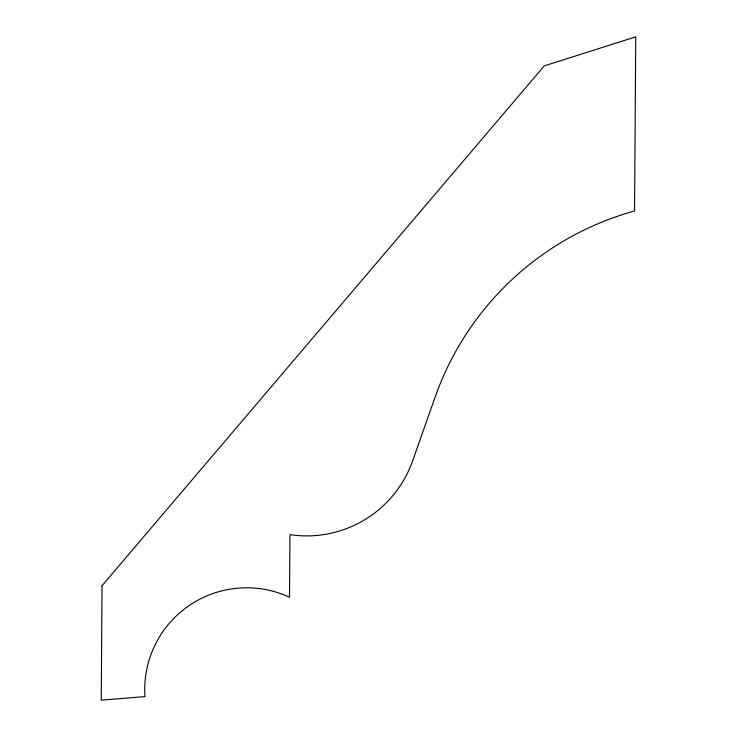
<?xml version="1.0" encoding="UTF-8"?>
<svg xmlns="http://www.w3.org/2000/svg" width="737" height="737" viewBox="0 0 737 737"><rect width="100%" height="100%" fill="white"/><g stroke="black" fill="none" stroke-linecap="round" stroke-linejoin="round"><path stroke-width="1.11" d="M102.028 585.722L101.255 700.15L144.94 696.622A101.946 101.946 0 0 1 289.521 597.246L289.945 534.638A112.245 112.245 0 0 0 412.554 461.04L435.254 396.782A294.542 294.542 0 0 1 634.566 210.985L635.745 36.85L544.265 65.888L102.028 585.722"/></g></svg>
